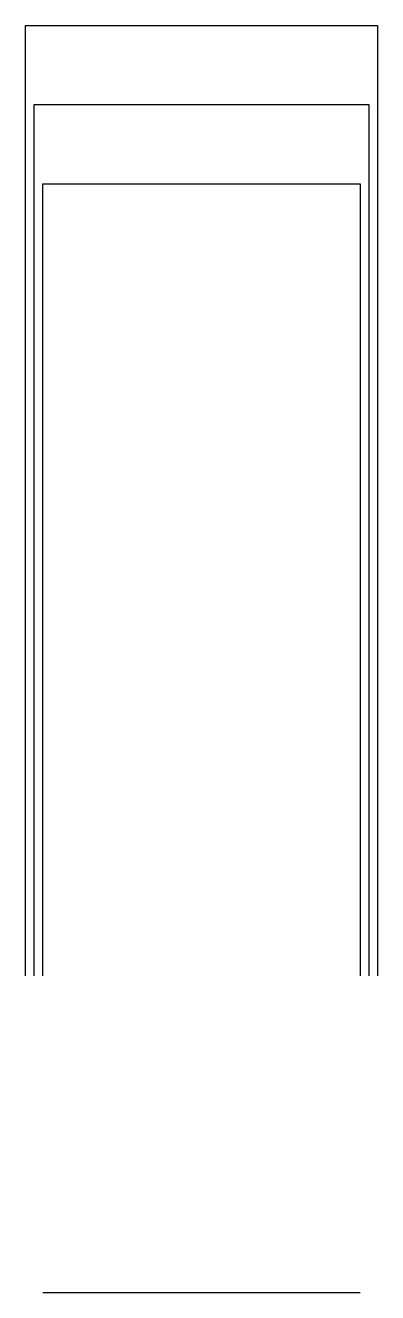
# Model space of a CAD drawing. Extents: x -0.56 to 0.56, y -0.5 to 3.5.
import ezdxf

# ---------------------------------------------------------------- set-up
doc = ezdxf.new("R2010")
doc.units = 0
doc.header["$MEASUREMENT"] = 0
doc.layers.get('0').update_dxf_attribs({"linetype": 'CONTINUOUS'})

msp = doc.modelspace()

# ---------------------------------------------------------------- linework, layer by layer
for p, q in [((-0.5556, 0.5), (-0.5556, 3.5)), ((-0.5556, 3.5), (0.5556, 3.5)), ((0.5556, 3.5), (0.5556, 0.5)), ((-0.5278, 0.5), (-0.5278, 3.25)), ((-0.5278, 3.25), (0.5278, 3.25)), ((0.5278, 3.25), (0.5278, 0.5)), ((-0.5, 0.5), (-0.5, 3)), ((-0.5, 3), (0.5, 3)), ((0.5, 3), (0.5, 0.5)), ((-0.5, -0.5), (0.5, -0.5))]:
    msp.add_line(p, q)

doc.saveas('drawing.dxf')
